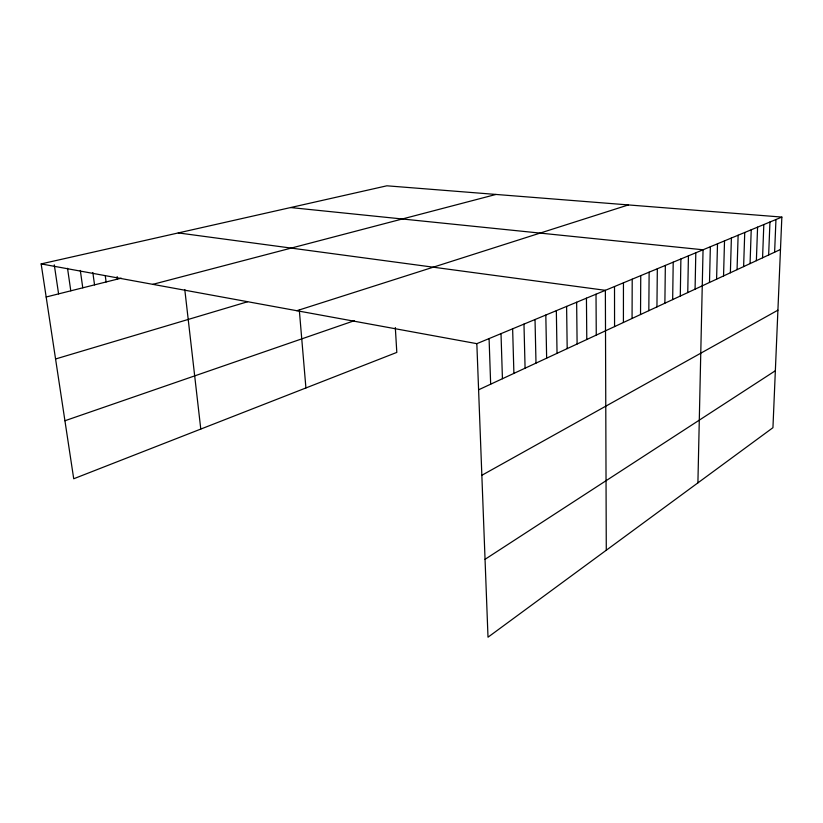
<?xml version="1.0" encoding="UTF-8"?>
<svg xmlns="http://www.w3.org/2000/svg" width="823" height="823" viewBox="0 0 823 823"><rect width="100%" height="100%" fill="white"/><g stroke="black" fill="none" stroke-linecap="round" stroke-linejoin="round"><path stroke-width="1.23" d="M623.412 322.482L623.453 282.814M632.064 318.46L632.208 279.182M640.531 314.52L640.757 275.633M648.822 310.672L649.131 272.156M656.939 306.897L657.33 268.761M664.881 303.203L665.344 265.428M672.669 299.593L673.204 262.167M680.292 296.043L680.888 258.978M687.761 292.577L688.429 255.85M695.075 289.171L695.805 252.784M697.904 482.864L703.048 249.781L290.601 207.55M709.488 282.464L710.352 246.746M716.596 279.172L717.502 243.783M723.551 275.931L724.518 240.872M730.371 272.763L731.39 238.012M737.058 269.656L738.128 235.224M743.622 266.601L744.743 232.477M750.062 263.607L751.224 229.782M756.368 260.675L757.582 227.148M762.571 257.794L763.816 224.556M768.651 254.965L769.947 222.015M774.618 252.188L775.955 219.525M781.85 217.077L772.941 427.693L488.008 637.197L476.836 343.664L781.85 217.077L386.872 185.803L41.15 263.905L73.72 478.76L396.809 352.409L395.318 327.544M485.045 559.311L775.348 370.741M481.846 475.293L777.91 310.178M478.595 389.804L780.482 249.472M64.924 420.748L354.271 320.723M296.846 310.713L628.381 204.927M55.563 358.982L247.558 301.763M152.821 284.346L495.991 194.444M46.17 297L121.197 278.184M178.293 232.919L605.368 290.324L606.284 550.227M41.15 263.905L476.836 343.664M54.287 264.852L58.587 293.883M67.527 268.288L70.788 290.828M80.315 270.438L82.773 287.824M92.834 272.547L94.542 284.871M105.251 275.612L106.105 281.97M117.144 276.59L117.473 279.11M184.784 289.542L200.781 429.071M299.315 310.189L305.919 387.952M489.078 338.582L490.662 384.197M501.012 333.634L502.431 378.724M512.636 328.809L513.902 373.395M523.973 324.108L525.084 368.19M535.022 319.519L535.999 363.118M545.814 315.044L546.647 358.17M556.338 310.672L557.037 353.334M566.605 306.403L567.191 348.623M576.645 302.247L577.108 344.014M586.439 298.173L586.789 339.508M596.017 294.202L596.264 335.105M614.514 286.527L614.565 326.597"/></g></svg>
